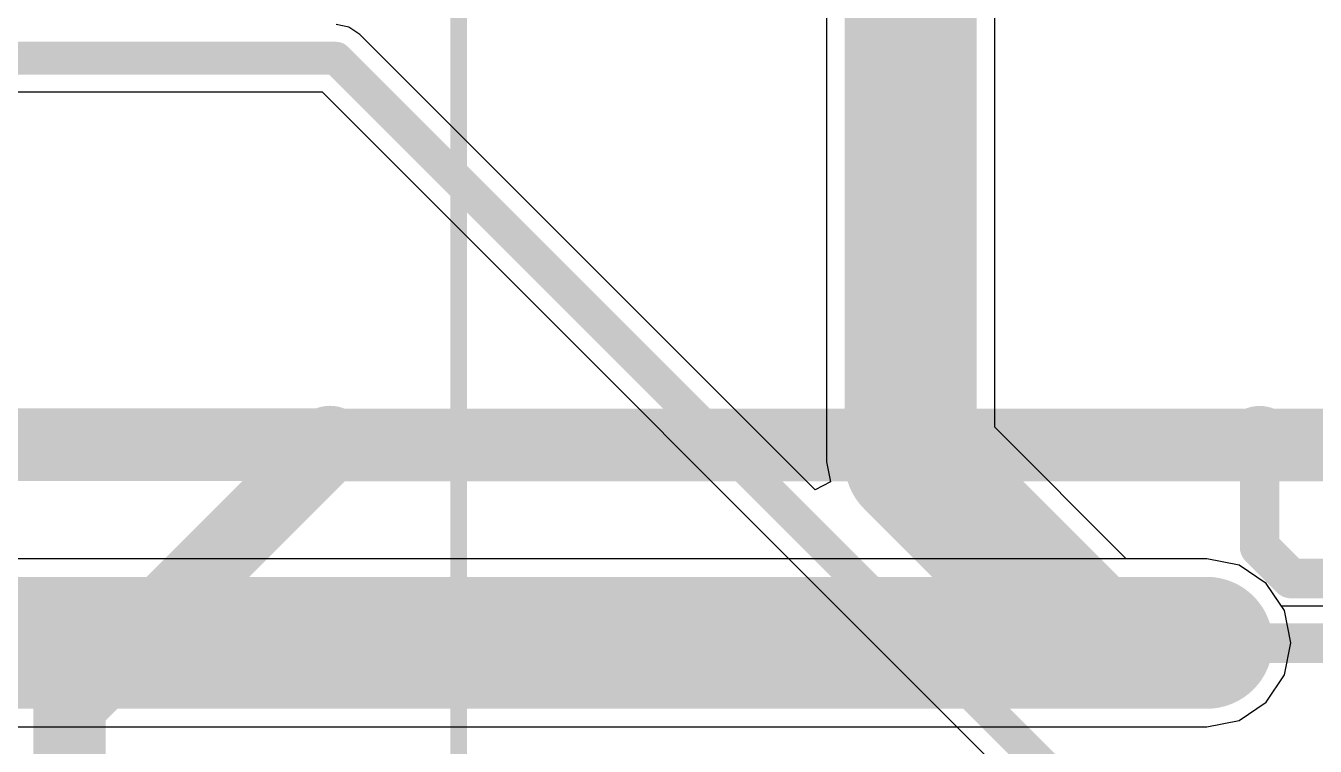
# Model space of a CAD drawing. Header units: millimetres. Extents: x -0.27 to 4.7, y -0.39 to 2.83.
# Drawn here: x 2.8507 to 3.2417, y 1.2036 to 1.422 of the extents above; entities that cross this region are included whole.
import ezdxf

# ---------------------------------------------------------------- set-up
doc = ezdxf.new("R2010")
doc.units = ezdxf.units.MM
doc.header["$MEASUREMENT"] = 0
for name, color, linetype in [('BottomLayer', 5, 'Continuous'), ('BottomSolder', 6, 'Continuous'), ('TopLayer', 1, 'Continuous'), ('TopOverlay', 2, 'Continuous'), ('TopSolder', 216, 'Continuous'), ('ViaHoleLayer', 16, 'Continuous')]:
    doc.layers.add(name, color=color, linetype=linetype)

# ---------------------------------------------------------------- blocks, each defined once
blk = doc.blocks.new('ZIO_101954_8')
at = {"layer": 'TopOverlay', "const_width": 0.005}
blk.add_lwpolyline([(0.719, -1.74), (0.719, 0.057)], dxfattribs=at)

msp = doc.modelspace()

# ---------------------------------------------------------------- hatches: boundary and pattern name
at = {"layer": 'BottomLayer'}
h = msp.add_hatch(color=5, dxfattribs=at)
edge = h.paths.add_edge_path()
edge.add_arc((2.943, 1.295), 0.01181, 0, 360)
h = msp.add_hatch(color=5, dxfattribs=at)
edge = h.paths.add_edge_path()
edge.add_arc((3.22482, 1.29495), 0.01181, 0, 360)
h = msp.add_hatch(color=5, dxfattribs=at)
edge = h.paths.add_edge_path()
edge.add_arc((3.20882, 1.23495), 0.01181, 0, 360)
at = {"layer": 'BottomSolder'}
h = msp.add_hatch(color=6, dxfattribs=at)
edge = h.paths.add_edge_path()
edge.add_arc((2.943, 1.295), 0.00591, 0, 360)
h = msp.add_hatch(color=6, dxfattribs=at)
edge = h.paths.add_edge_path()
edge.add_arc((3.22482, 1.29495), 0.00591, 0, 360)
h = msp.add_hatch(color=6, dxfattribs=at)
edge = h.paths.add_edge_path()
edge.add_arc((3.20882, 1.23495), 0.00591, 0, 360)
at = {"layer": 'TopLayer'}
h = msp.add_hatch(color=1, dxfattribs=at)
edge = h.paths.add_edge_path()
edge.add_arc((2.943, 1.295), 0.01181, 0, 360)
h = msp.add_hatch(color=1, dxfattribs=at)
edge = h.paths.add_edge_path()
edge.add_arc((3.22482, 1.29495), 0.01181, 0, 360)
h = msp.add_hatch(color=1, dxfattribs=at)
edge = h.paths.add_edge_path()
edge.add_arc((3.20882, 1.23495), 0.01181, 0, 360)
at = {"layer": 'TopSolder'}
h = msp.add_hatch(color=216, dxfattribs=at)
edge = h.paths.add_edge_path()
edge.add_arc((2.943, 1.295), 0.00591, 0, 360)
h = msp.add_hatch(color=216, dxfattribs=at)
edge = h.paths.add_edge_path()
edge.add_arc((3.22482, 1.29495), 0.00591, 0, 360)
h = msp.add_hatch(color=216, dxfattribs=at)
edge = h.paths.add_edge_path()
edge.add_arc((3.20882, 1.23495), 0.00591, 0, 360)
at = {"layer": 'ViaHoleLayer'}
h = msp.add_hatch(color=16, dxfattribs=at)
edge = h.paths.add_edge_path()
edge.add_arc((2.943, 1.295), 0.00591, 0, 360)
h = msp.add_hatch(color=16, dxfattribs=at)
edge = h.paths.add_edge_path()
edge.add_arc((3.22482, 1.29495), 0.00591, 0, 360)
h = msp.add_hatch(color=16, dxfattribs=at)
edge = h.paths.add_edge_path()
edge.add_arc((3.20882, 1.23495), 0.00591, 0, 360)

# ---------------------------------------------------------------- linework, layer by layer
at = {"layer": 'BottomLayer'}
for p, q in [((3.20882, 1.26044), (2.82661, 1.26044)), ((3.21858, 1.2585), (3.20882, 1.26044)), ((3.22685, 1.25297), (3.21858, 1.2585)), ((3.23237, 1.2447), (3.22685, 1.25297)), ((3.23431, 1.23495), (3.23237, 1.2447)), ((3.23237, 1.22519), (3.23431, 1.23495)), ((3.22685, 1.21692), (3.23237, 1.22519)), ((3.21858, 1.2114), (3.22685, 1.21692)), ((2.81605, 1.20946), (3.20882, 1.20946)), ((3.20882, 1.20946), (3.21858, 1.2114))]:
    msp.add_line(p, q, dxfattribs=at)
for points, const_width in [([(2.839, 1.295), (2.943, 1.295)], 0.022), ([(2.94482, 1.29495), (3.22482, 1.29495)], 0.022), ([(3.22482, 1.29495), (3.33195, 1.29495)], 0.022), ([(2.81605, 1.23495), (3.20882, 1.23495)], 0.04)]:
    msp.add_lwpolyline(points, dxfattribs=dict(at, const_width=const_width))
for points, const_width in [([(2.9375, 1.295, 1), (2.9485, 1.295, 1)], 0.011), ([(2.93932, 1.29495, 1), (2.95032, 1.29495, 1)], 0.011), ([(3.21932, 1.29495, 1), (3.23032, 1.29495, 1)], 0.011), ([(3.21932, 1.29495, 1), (3.23032, 1.29495, 1)], 0.011), ([(3.19882, 1.23495, 1), (3.21882, 1.23495, 1)], 0.02)]:
    msp.add_lwpolyline(points, format="xyb", close=True, dxfattribs=dict(at, const_width=const_width))
at = {"layer": 'TopLayer'}
for p, q in [((3.09351, 1.468), (3.09351, 1.28977)), ((3.14449, 1.30033), (3.14449, 1.468)), ((2.94873, 1.42159), (2.94483, 1.42237)), ((2.95204, 1.41938), (2.94873, 1.42159)), ((3.09009, 1.28133), (2.95204, 1.41938)), ((2.7122, 1.40197), (2.94061, 1.40197)), ((2.94061, 1.40197), (3.2248, 1.11778)), ((3.18438, 1.26044), (3.14449, 1.30033)), ((3.09351, 1.28977), (3.0947, 1.28379)), ((3.0947, 1.28379), (3.09009, 1.28133)), ((3.20882, 1.26044), (3.18438, 1.26044)), ((3.21858, 1.2585), (3.20882, 1.26044)), ((3.22685, 1.25297), (3.21858, 1.2585)), ((3.23147, 1.24605), (3.22685, 1.25297)), ((3.24444, 1.24605), (3.23147, 1.24605))]:
    msp.add_line(p, q, dxfattribs=at)
for points, const_width in [([(3.119, 1.28977), (3.119, 1.468)], 0.04), ([(2.67767, 1.41217), (2.94483, 1.41217)], 0.01), ([(2.94483, 1.41217), (3.235, 1.122)], 0.01), ([(3.119, 1.28977), (3.17382, 1.23495)], 0.04), ([(2.864, 1.216), (2.943, 1.295)], 0.022), ([(3.22482, 1.26395), (3.22482, 1.29395)], 0.012), ([(3.22482, 1.26395), (3.23434, 1.25443)], 0.012), ([(3.23434, 1.25443), (3.28397, 1.25443)], 0.012), ([(3.17382, 1.23495), (3.20882, 1.23495)], 0.04), ([(3.20882, 1.23495), (3.20893, 1.23484)], 0.012), ([(3.20893, 1.23484), (3.28397, 1.23484)], 0.012), ([(2.864, 1.052), (2.864, 1.216)], 0.022)]:
    msp.add_lwpolyline(points, dxfattribs=dict(at, const_width=const_width))
for points, const_width in [([(2.94233, 1.41217, 1), (2.94733, 1.41217, 1)], 0.005), ([(2.94233, 1.41217, 1), (2.94733, 1.41217, 1)], 0.005), ([(3.109, 1.28977, 1), (3.129, 1.28977, 1)], 0.02), ([(3.109, 1.28977, 1), (3.129, 1.28977, 1)], 0.02), ([(2.9375, 1.295, 1), (2.9485, 1.295, 1)], 0.011), ([(3.22182, 1.29395, 1), (3.22782, 1.29395, 1)], 0.006), ([(3.22182, 1.26395, 1), (3.22782, 1.26395, 1)], 0.006), ([(3.22182, 1.26395, 1), (3.22782, 1.26395, 1)], 0.006), ([(3.23134, 1.25443, 1), (3.23734, 1.25443, 1)], 0.006), ([(3.23134, 1.25443, 1), (3.23734, 1.25443, 1)], 0.006), ([(3.16382, 1.23495, 1), (3.18382, 1.23495, 1)], 0.02), ([(3.16382, 1.23495, 1), (3.18382, 1.23495, 1)], 0.02), ([(3.19882, 1.23495, 1), (3.21882, 1.23495, 1)], 0.02), ([(3.20582, 1.23495, 1), (3.21182, 1.23495, 1)], 0.006), ([(3.20593, 1.23484, 1), (3.21193, 1.23484, 1)], 0.006), ([(3.20593, 1.23484, 1), (3.21193, 1.23484, 1)], 0.006), ([(2.8585, 1.216, 1), (2.8695, 1.216, 1)], 0.011), ([(2.8585, 1.216, 1), (2.8695, 1.216, 1)], 0.011)]:
    msp.add_lwpolyline(points, format="xyb", close=True, dxfattribs=dict(at, const_width=const_width))

# ---------------------------------------------------------------- block references
msp.add_blockref('ZIO_101954_8', (2.263, 2.113))

doc.saveas('drawing.dxf')
